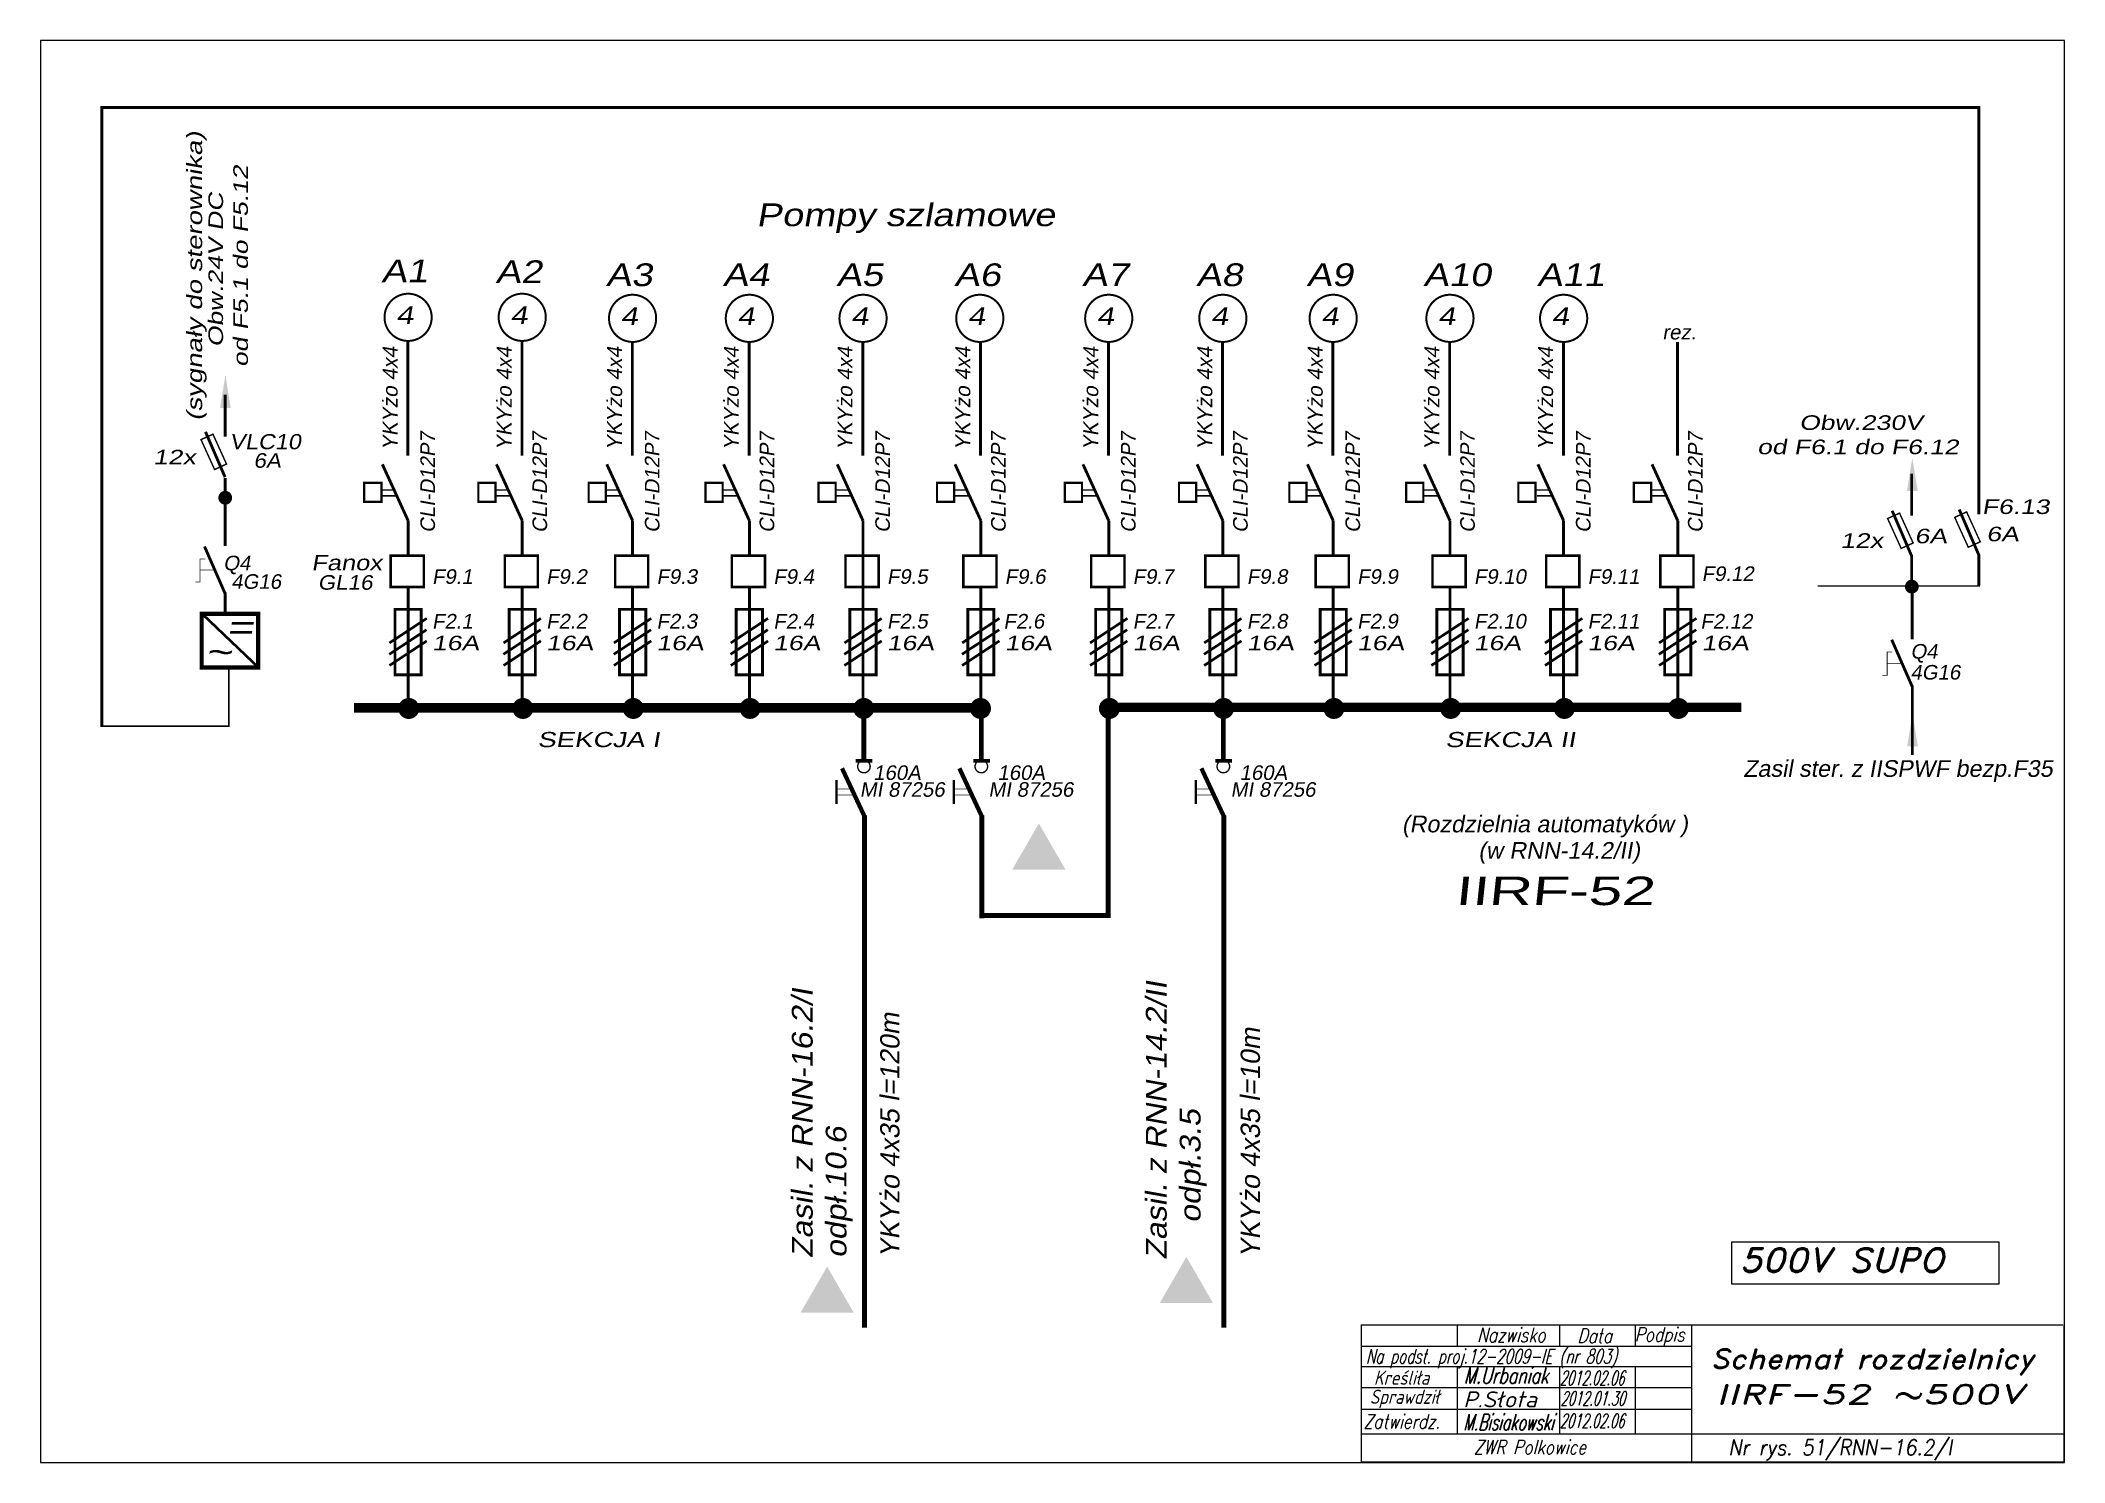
# Model space of a CAD drawing. Header units: millimetres. Extents: x 0 to 420, y 0 to 295.
import ezdxf
from ezdxf.enums import TextEntityAlignment as Align

# ---------------------------------------------------------------- set-up
doc = ezdxf.new("R2010")
doc.units = ezdxf.units.MM
doc.linetypes.add('DASHED2', pattern=[9.525, 6.35, -3.175])
for name, color, linetype in [('1', 7, 'Continuous'), ('Ideowy', 7, 'Continuous'), ('LINIE', 7, 'Continuous'), ('Maszyna pole 1', 2, 'Continuous')]:
    doc.layers.add(name, color=color, linetype=linetype)
doc.styles.add('opisy', font='ARIAL.TTF', dxfattribs={"width": 1.2, "oblique": 10, "height": 3})
doc.styles.add('opisy2', font='ARIAL.TTF', dxfattribs={"width": 1.2, "oblique": 10, "height": 3})
doc.styles.add('ROMAND', font='romand', dxfattribs={"width": 0.8, "oblique": 15, "height": 5})
doc.styles.add('ROMANS', font='romans', dxfattribs={"width": 0.8, "oblique": 15, "height": 3})
doc.styles.add('SANSSERIF', font='sas_____.pfb', dxfattribs={"width": 1.1, "oblique": 10, "height": 12})
doc.styles.add('styl1', font='ARIAL.TTF', dxfattribs={"oblique": 10, "height": 1})

msp = doc.modelspace()

# ---------------------------------------------------------------- hatches: boundary and pattern name
at = {"lineweight": 30}
for points in [[(201.65, 123.01), (212.69, 123.01), (207.17, 132.57)], [(232.26, 33.09), (243.3, 33.09), (237.78, 42.65)], [(157.72, 31.08), (168.76, 31.08), (163.24, 40.64)]]:
    msp.add_hatch(color=2, dxfattribs=at).paths.add_polyline_path(points)

# ---------------------------------------------------------------- linework, layer by layer
at = {"color": 7, "lineweight": 25}
for p, q in [((274.03, 28.58), (419.65, 28.58)), ((315.23, 28.58), (315.23, 24.15)), ((330.89, 28.58), (330.89, 24.15)), ((274.03, 24.15), (342.53, 24.15)), ((274.03, 19.91), (342.63, 19.91)), ((315.23, 19.91), (315.23, 5.91)), ((330.89, 19.91), (330.89, 5.91)), ((274.03, 15.56), (342.53, 15.56)), ((280.52, 5.91), (280.52, 5.91)), ((280.52, 5.91), (280.52, 5.91))]:
    msp.add_line(p, q, dxfattribs=at)
msp.add_lwpolyline([(0, 0), (420, 0), (420, 295), (0, 295)], close=True)
at = {"color": 7}
for points, const_width in [([(402.2, 281.4), (402.2, 281.4), (402.2, 281.4), (402.2, 196.7)], 0.605), ([(12.72, 152.62), (12.72, 281.09), (402.52, 281.09), (402.52, 281.09)], 0.605), ([(76.23, 232.67), (76.23, 208.86)], 0.605), ([(99.91, 232.67), (99.91, 208.86)], 0.605), ([(122.81, 232.46), (122.81, 208.86)], 0.605), ([(147.04, 232.46), (147.04, 208.86)], 0.605), ([(170.62, 232.46), (170.62, 208.86)], 0.605), ([(195.07, 232.46), (195.07, 208.86)], 0.605), ([(221.61, 232.46), (221.61, 208.86)], 0.605), ([(245.29, 232.46), (245.29, 208.86)], 0.605), ([(268.19, 232.46), (268.19, 208.86)], 0.605), ([(292.42, 232.46), (292.42, 208.86)], 0.605), ([(316.01, 232.46), (316.01, 208.86)], 0.605), ([(339.69, 232.46), (339.69, 208.86)], 0.605), ([(38.3, 221.51), (38.3, 221.51), (38.3, 221.51), (38.3, 212.82)], 0.605), ([(36.12, 206), (38.6, 207.13), (35.79, 213.32), (33.31, 212.2), (36.19, 205.87)], 0.302), ([(34.24, 213.82), (38.3, 204.42)], 0.605), ([(70.94, 207.08), (76.29, 195.38)], 0.605), ([(94.62, 207.08), (99.97, 195.38)], 0.605), ([(117.52, 207.08), (122.87, 195.38)], 0.605), ([(141.75, 207.08), (147.1, 195.38)], 0.605), ([(165.34, 207.08), (170.68, 195.38)], 0.605), ([(189.78, 207.08), (195.13, 195.38)], 0.605), ([(216.32, 207.08), (221.67, 195.38)], 0.605), ([(240, 207.08), (245.35, 195.38)], 0.605), ([(262.9, 207.08), (268.25, 195.38)], 0.605), ([(287.14, 207.08), (292.48, 195.38)], 0.605), ([(310.72, 207.08), (316.06, 195.38)], 0.605), ([(334.4, 207.08), (339.74, 195.38)], 0.605), ([(38.3, 204.27), (38.3, 204.27), (38.3, 204.27), (38.3, 200.67)], 0.605), ([(70.52, 201.77), (73.67, 201.77)], 0.302), ([(94.2, 201.77), (97.35, 201.77)], 0.302), ([(117.1, 201.77), (120.25, 201.77)], 0.302), ([(141.33, 201.77), (144.48, 201.77)], 0.302), ([(164.92, 201.77), (168.07, 201.77)], 0.302), ([(189.36, 201.77), (192.51, 201.77)], 0.302), ([(215.9, 201.77), (219.05, 201.77)], 0.302), ([(239.58, 201.77), (242.73, 201.77)], 0.302), ([(262.48, 201.77), (265.63, 201.77)], 0.302), ([(286.72, 201.77), (289.86, 201.77)], 0.302), ([(310.3, 201.77), (313.45, 201.77)], 0.302), ([(333.98, 201.77), (337.13, 201.77)], 0.302), ([(388.28, 205.14), (388.28, 205.14), (388.28, 205.14), (388.28, 196.45)], 0.605), ([(38.31, 200.98), (38.31, 200.98), (38.31, 200.98), (38.31, 190.12)], 0.605), ([(70.75, 200.54), (73.9, 200.54)], 0.302), ([(94.43, 200.54), (97.58, 200.54)], 0.302), ([(117.33, 200.54), (120.48, 200.54)], 0.302), ([(141.56, 200.54), (144.71, 200.54)], 0.302), ([(165.14, 200.54), (168.29, 200.54)], 0.302), ([(189.59, 200.54), (192.74, 200.54)], 0.302), ([(216.13, 200.54), (219.28, 200.54)], 0.302), ([(239.81, 200.54), (242.96, 200.54)], 0.302), ([(262.71, 200.54), (265.86, 200.54)], 0.302), ([(286.94, 200.54), (290.09, 200.54)], 0.302), ([(310.53, 200.54), (313.67, 200.54)], 0.302), ([(334.21, 200.54), (337.35, 200.54)], 0.302), ([(384.23, 197.45), (388.28, 188.05)], 0.605), ([(398.15, 197.7), (402.2, 188.3)], 0.605), ([(76.29, 195.38), (76.29, 195.38), (76.29, 195.38), (76.29, 188.13)], 0.605), ([(99.97, 195.38), (99.97, 195.38), (99.97, 195.38), (99.97, 188.13)], 0.605), ([(122.87, 195.38), (122.87, 195.38), (122.87, 195.38), (122.87, 188.13)], 0.605), ([(147.1, 195.38), (147.1, 195.38), (147.1, 195.38), (147.1, 188.13)], 0.605), ([(170.68, 195.38), (170.68, 195.38), (170.68, 195.38), (170.68, 154.67)], 0.605), ([(195.13, 195.38), (195.13, 195.38), (195.13, 195.38), (195.13, 188.13)], 0.605), ([(221.67, 195.38), (221.67, 195.38), (221.67, 195.38), (221.67, 188.13)], 0.605), ([(245.35, 195.38), (245.35, 195.38), (245.35, 195.38), (245.35, 188.13)], 0.605), ([(268.25, 195.38), (268.25, 195.38), (268.25, 195.38), (268.25, 188.13)], 0.605), ([(292.48, 195.38), (292.48, 195.38), (292.48, 195.38), (292.48, 188.13)], 0.605), ([(316.06, 195.38), (316.06, 195.38), (316.06, 195.38), (316.06, 188.13)], 0.605), ([(339.74, 195.38), (339.74, 195.38), (339.74, 195.38), (339.74, 188.13)], 0.605), ([(386.11, 189.63), (388.58, 190.76), (385.77, 196.95), (383.29, 195.83), (386.17, 189.49)], 0.302), ([(400.03, 189.88), (402.51, 191), (399.69, 197.2), (397.22, 196.07), (400.09, 189.74)], 0.302), ([(34.04, 190.03), (38.31, 180.27)], 0.605), ([(33.11, 187.46), (33.11, 182.64), (32.12, 182.64)], 0.157), ([(33.03, 187.45), (34.19, 187.45)], 0.157), ([(33.11, 185.13), (35.92, 185.13)], 0.157), ([(388.28, 188.17), (388.28, 188.17), (388.28, 188.17), (388.28, 182.23)], 0.605), ([(402.2, 188.4), (402.2, 188.4), (402.2, 188.4), (402.2, 181.92)], 0.605), ([(38.32, 180.5), (38.32, 180.5), (38.32, 180.5), (38.32, 175.98)], 0.605), ([(76.29, 181.62), (76.29, 154.67)], 0.605), ([(99.97, 181.62), (99.97, 154.67)], 0.605), ([(122.87, 181.62), (122.87, 154.67)], 0.605), ([(147.1, 181.62), (147.1, 154.67)], 0.605), ([(195.13, 181.62), (195.13, 154.67)], 0.605), ([(221.67, 181.62), (221.67, 154.67)], 0.605), ([(245.35, 181.62), (245.35, 154.67)], 0.605), ([(268.25, 181.62), (268.25, 154.67)], 0.605), ([(292.48, 181.62), (292.48, 154.67)], 0.605), ([(316.06, 181.62), (316.06, 154.67)], 0.605), ([(339.74, 181.62), (339.74, 154.67)], 0.605), ([(402.46, 181.82), (368.78, 181.82)], 0.315), ([(388.41, 181.65), (388.41, 181.65), (388.41, 181.65), (388.41, 170.79)], 0.605), ([(33.38, 176.22), (45.2, 164.95)], 0.537), ([(73.57, 163.38), (79.01, 163.38), (79.01, 176.99), (73.57, 176.99), (73.57, 163.08)], 0.605), ([(97.24, 163.38), (102.69, 163.38), (102.69, 176.99), (97.24, 176.99), (97.24, 163.08)], 0.605), ([(120.14, 163.38), (125.59, 163.38), (125.59, 176.99), (120.14, 176.99), (120.14, 163.08)], 0.605), ([(144.38, 163.38), (149.82, 163.38), (149.82, 176.99), (144.38, 176.99), (144.38, 163.08)], 0.605), ([(167.96, 163.38), (173.41, 163.38), (173.41, 176.99), (167.96, 176.99), (167.96, 163.08)], 0.605), ([(192.41, 163.38), (197.85, 163.38), (197.85, 176.99), (192.41, 176.99), (192.41, 163.08)], 0.605), ([(218.95, 163.38), (224.39, 163.38), (224.39, 176.99), (218.95, 176.99), (218.95, 163.08)], 0.605), ([(242.63, 163.38), (248.07, 163.38), (248.07, 176.99), (242.63, 176.99), (242.63, 163.08)], 0.605), ([(265.53, 163.38), (270.97, 163.38), (270.97, 176.99), (265.53, 176.99), (265.53, 163.08)], 0.605), ([(289.76, 163.38), (295.2, 163.38), (295.2, 176.99), (289.76, 176.99), (289.76, 163.08)], 0.605), ([(313.34, 163.38), (318.79, 163.38), (318.79, 176.99), (313.34, 176.99), (313.34, 163.08)], 0.605), ([(337.02, 163.38), (342.47, 163.38), (342.47, 176.99), (337.02, 176.99), (337.02, 163.08)], 0.605), ([(80.12, 172.76), (80.12, 172.76), (72.37, 167.66)], 0.544), ([(80.16, 175.12), (80.16, 175.12), (72.41, 170.02)], 0.544), ([(103.8, 172.76), (103.8, 172.76), (96.05, 167.66)], 0.544), ([(103.84, 175.12), (103.84, 175.12), (96.09, 170.02)], 0.544), ([(126.7, 172.76), (126.7, 172.76), (118.95, 167.66)], 0.544), ([(126.74, 175.12), (126.74, 175.12), (118.99, 170.02)], 0.544), ([(150.93, 172.76), (150.93, 172.76), (143.18, 167.66)], 0.544), ([(150.98, 175.12), (150.98, 175.12), (143.23, 170.02)], 0.544), ([(174.52, 172.76), (174.52, 172.76), (166.77, 167.66)], 0.544), ([(174.56, 175.12), (174.56, 175.12), (166.81, 170.02)], 0.544), ([(198.96, 172.76), (198.96, 172.76), (191.21, 167.66)], 0.544), ([(199, 175.12), (199, 175.12), (191.25, 170.02)], 0.544), ([(225.5, 172.76), (225.5, 172.76), (217.75, 167.66)], 0.544), ([(225.55, 175.12), (225.55, 175.12), (217.8, 170.02)], 0.544), ([(249.18, 172.76), (249.18, 172.76), (241.43, 167.66)], 0.544), ([(249.22, 175.12), (249.22, 175.12), (241.47, 170.02)], 0.544), ([(272.08, 172.76), (272.08, 172.76), (264.33, 167.66)], 0.544), ([(272.12, 175.12), (272.12, 175.12), (264.37, 170.02)], 0.544), ([(296.31, 172.76), (296.31, 172.76), (288.56, 167.66)], 0.544), ([(296.36, 175.12), (296.36, 175.12), (288.61, 170.02)], 0.544), ([(319.9, 172.76), (319.9, 172.76), (312.15, 167.66)], 0.544), ([(319.94, 175.12), (319.94, 175.12), (312.19, 170.02)], 0.544), ([(343.58, 172.76), (343.58, 172.76), (335.83, 167.66)], 0.544), ([(343.62, 175.12), (343.62, 175.12), (335.87, 170.02)], 0.544), ([(80.16, 170.44), (80.16, 170.44), (72.41, 165.34)], 0.544), ([(103.84, 170.44), (103.84, 170.44), (96.09, 165.34)], 0.544), ([(126.74, 170.44), (126.74, 170.44), (118.99, 165.34)], 0.544), ([(150.98, 170.44), (150.98, 170.44), (143.23, 165.34)], 0.544), ([(174.56, 170.44), (174.56, 170.44), (166.81, 165.34)], 0.544), ([(199, 170.44), (199, 170.44), (191.25, 165.34)], 0.544), ([(225.55, 170.44), (225.55, 170.44), (217.8, 165.34)], 0.544), ([(249.22, 170.44), (249.22, 170.44), (241.47, 165.34)], 0.544), ([(272.12, 170.44), (272.12, 170.44), (264.37, 165.34)], 0.544), ([(296.36, 170.44), (296.36, 170.44), (288.61, 165.34)], 0.544), ([(319.94, 170.44), (319.94, 170.44), (312.19, 165.34)], 0.544), ([(343.62, 170.44), (343.62, 170.44), (335.87, 165.34)], 0.544), ([(383.2, 168.13), (383.2, 163.31), (382.22, 163.31)], 0.157), ([(383.12, 168.12), (384.28, 168.12)], 0.157), ([(384.14, 170.7), (388.41, 160.94)], 0.605), ([(39.08, 164.49), (39.08, 152.59)], 0.315), ([(383.2, 165.8), (386.02, 165.8)], 0.157), ([(388.42, 161.17), (388.42, 161.17), (388.42, 161.17), (388.42, 146.79)], 0.605), ([(12.41, 152.75), (39.24, 152.75)], 0.315)]:
    msp.add_lwpolyline(points, dxfattribs=dict(at, const_width=const_width))
at = {"color": 7, "lineweight": 30, "const_width": 0.415}
for points in [[(81.18, 237.57, -1), (71.39, 237.57, -1)], [(104.86, 237.57, -1), (95.07, 237.57, -1)], [(127.76, 237.36, -1), (117.97, 237.36, -1)], [(151.99, 237.36, -1), (142.2, 237.36, -1)], [(175.58, 237.36, -1), (165.79, 237.36, -1)], [(199.81, 237.36, -1), (190.02, 237.36, -1)], [(226.56, 237.36, -1), (216.77, 237.36, -1)], [(250.24, 237.36, -1), (240.45, 237.36, -1)], [(273.14, 237.36, -1), (263.35, 237.36, -1)], [(297.37, 237.36, -1), (287.58, 237.36, -1)], [(320.96, 237.36, -1), (311.17, 237.36, -1)]]:
    msp.add_lwpolyline(points, format="xyb", close=True, dxfattribs=at)
at = {"color": 7, "const_width": 0.454}
for points in [[(70.75, 203.24), (70.75, 199.28), (67.18, 199.28), (67.18, 203.24)], [(94.43, 203.24), (94.43, 199.28), (90.86, 199.28), (90.86, 203.24)], [(117.33, 203.24), (117.33, 199.28), (113.76, 199.28), (113.76, 203.24)], [(141.56, 203.24), (141.56, 199.28), (137.99, 199.28), (137.99, 203.24)], [(165.01, 203.24), (165.01, 199.28), (161.44, 199.28), (161.44, 203.24)], [(189.59, 203.24), (189.59, 199.28), (186.02, 199.28), (186.02, 203.24)], [(216.13, 203.24), (216.13, 199.28), (212.56, 199.28), (212.56, 203.24)], [(239.81, 203.24), (239.81, 199.28), (236.24, 199.28), (236.24, 203.24)], [(262.71, 203.24), (262.71, 199.28), (259.14, 199.28), (259.14, 203.24)], [(286.94, 203.24), (286.94, 199.28), (283.37, 199.28), (283.37, 203.24)], [(310.22, 203.24), (310.22, 199.28), (306.65, 199.28), (306.65, 203.24)], [(334.21, 203.24), (334.21, 199.28), (330.64, 199.28), (330.64, 203.24)]]:
    msp.add_lwpolyline(points, close=True, dxfattribs=at)
at = {"linetype": 'DASHED2', "const_width": 0.102}
for points in [[(165.41, 139.73), (168.51, 139.73)], [(189.77, 139.73), (192.87, 139.73)], [(239.98, 139.73), (243.09, 139.73)], [(165.41, 138.49), (169.22, 138.49)], [(189.77, 138.49), (193.58, 138.49)], [(239.98, 138.49), (243.79, 138.49)]]:
    msp.add_lwpolyline(points, dxfattribs=at)
at = {"lineweight": 25}
msp.add_lwpolyline([(350.94, 45.75), (406.39, 45.75), (406.39, 36.99), (350.94, 36.99)], close=True, dxfattribs=at)
at = {"color": 7, "lineweight": 30}
for points in [[(39.49, 218.74), (38.38, 225.63), (37.26, 218.74)], [(389.54, 201.51), (388.42, 208.4), (387.31, 201.51)], [(389.57, 148.55), (388.46, 155.44), (387.34, 148.55)]]:
    msp.add_solid(points, dxfattribs=at)
at = {"layer": '1'}
for points, const_width in [([(72.66, 188.13), (79.54, 188.13), (79.54, 181.62), (72.66, 181.62)], 0.51), ([(96.34, 188.13), (103.22, 188.13), (103.22, 181.62), (96.34, 181.62)], 0.51), ([(119.24, 188.13), (126.12, 188.13), (126.12, 181.62), (119.24, 181.62)], 0.51), ([(143.48, 188.13), (150.35, 188.13), (150.35, 181.62), (143.48, 181.62)], 0.51), ([(167.06, 188.13), (173.93, 188.13), (173.93, 181.62), (167.06, 181.62)], 0.51), ([(191.5, 188.13), (198.38, 188.13), (198.38, 181.62), (191.5, 181.62)], 0.51), ([(218.04, 188.13), (224.92, 188.13), (224.92, 181.62), (218.04, 181.62)], 0.51), ([(241.72, 188.13), (248.6, 188.13), (248.6, 181.62), (241.72, 181.62)], 0.51), ([(264.62, 188.13), (271.5, 188.13), (271.5, 181.62), (264.62, 181.62)], 0.51), ([(288.86, 188.13), (295.73, 188.13), (295.73, 181.62), (288.86, 181.62)], 0.51), ([(312.44, 188.13), (319.32, 188.13), (319.32, 181.62), (312.44, 181.62)], 0.51), ([(336.12, 188.13), (342.99, 188.13), (342.99, 181.62), (336.12, 181.62)], 0.51), ([(33.44, 176.06), (45.17, 176.06), (45.17, 164.94), (33.44, 164.94)], 0.87)]:
    msp.add_lwpolyline(points, close=True, dxfattribs=dict(at, const_width=const_width))
at = {"layer": '1', "const_width": 1.03}
msp.add_lwpolyline([(221.56, 157.32), (221.56, 113.46), (195.43, 113.46)], dxfattribs=at)
at = {"layer": 'Ideowy', "color": 7, "lineweight": 25}
for points, const_width in [([(37.55, 200.13, 1), (39.12, 200.13, 1)], 1.29), ([(387.53, 181.7, 1), (389.1, 181.7, 1)], 1.29), ([(75.23, 156.43, 1), (77.62, 156.43, 1)], 1.96), ([(98.91, 156.43, 1), (101.3, 156.43, 1)], 1.96), ([(121.81, 156.43, 1), (124.2, 156.43, 1)], 1.96), ([(146.05, 156.43, 1), (148.44, 156.43, 1)], 1.96), ([(169.63, 156.43, 1), (172.02, 156.43, 1)], 1.96), ([(193.86, 156.43, 1), (196.25, 156.43, 1)], 1.96), ([(220.61, 156.43, 1), (223.01, 156.43, 1)], 1.96), ([(244.29, 156.43, 1), (246.69, 156.43, 1)], 1.96), ([(267.19, 156.43, 1), (269.59, 156.43, 1)], 1.96), ([(291.43, 156.43, 1), (293.82, 156.43, 1)], 1.96), ([(315.01, 156.43, 1), (317.4, 156.43, 1)], 1.96), ([(338.69, 156.43, 1), (341.08, 156.43, 1)], 1.96), ([(170.87, 143.09, 1), (170.87, 145.69, 1)], 0.289), ([(195.23, 143.09, 1), (195.23, 145.69, 1)], 0.289), ([(245.45, 143.09, 1), (245.45, 145.69, 1)], 0.289)]:
    msp.add_lwpolyline(points, format="xyb", close=True, dxfattribs=dict(at, const_width=const_width))
for points, const_width in [([(65.05, 156.56), (195.28, 156.56)], 1.94), ([(170.87, 156.14), (170.87, 145.58)], 1.03), ([(195.23, 157.52), (195.23, 145.58)], 1.03), ([(221.17, 156.64), (352.97, 156.64)], 1.94), ([(245.45, 157.52), (245.45, 145.58)], 1.03), ([(171.03, 133.94), (166.33, 144.01)], 0.896), ([(169.19, 145.58), (172.64, 145.58)], 0.768), ([(195.38, 133.94), (190.68, 144.01)], 0.896), ([(193.55, 145.58), (197, 145.58)], 0.768), ([(245.6, 133.94), (240.9, 144.01)], 0.896), ([(243.77, 145.58), (247.22, 145.58)], 0.768), ([(165.16, 141.61), (165.16, 136.61)], 0.484), ([(189.52, 141.61), (189.52, 136.61)], 0.484), ([(239.73, 141.61), (239.73, 136.61)], 0.484), ([(170.97, 134.26), (170.97, 27.97)], 1.03), ([(195.31, 134.26), (195.31, 112.9)], 1.03), ([(245.53, 134.26), (245.53, 27.97)], 1.03)]:
    msp.add_lwpolyline(points, dxfattribs=dict(at, const_width=const_width))
at = {"layer": 'LINIE', "color": 7, "lineweight": 25}
for p, q in [((274.03, 28.58), (274.03, 0.09)), ((293.94, 28.58), (293.94, 24.15)), ((342.58, 28.58), (342.58, 0.09)), ((419.86, 28.58), (419.86, 0.09)), ((293.94, 19.91), (293.94, 5.91)), ((274.03, 11.1), (342.58, 11.1)), ((419.86, 5.91), (274.03, 5.91)), ((280.51, 5.91), (280.51, 5.91)), ((419.86, 0.09), (274.03, 0.09))]:
    msp.add_line(p, q, dxfattribs=at)

# ---------------------------------------------------------------- texts
at = {"color": 7, "style": 'styl1', "oblique": 10, "width": 1.3}
for s, height, p in [('(sygnały do sterownika)', 3.146, (33.54, 216.11)), ('od F5.1 do F5.12', 3.0243, (43.04, 227.26)), ('Obw.24V DC', 3.024, (37.88, 231.41))]:
    msp.add_text(s, height=height, rotation=90, dxfattribs=at).set_placement(p)
at = {"color": 7, "oblique": 10}
for s, height, style, width, p in [('Pompy szlamowe', 4.719, 'opisy', 1.2, (148.53, 256.48)), ('A1', 4.719, 'opisy', 1.2, (70.72, 244.84)), ('A2', 4.719, 'opisy', 1.2, (94.4, 244.67)), ('A3', 4.719, 'opisy', 1.2, (117.3, 244.04)), ('A4', 4.719, 'opisy', 1.2, (141.54, 244.04)), ('A5', 4.719, 'opisy', 1.2, (165.12, 244.04)), ('A6', 4.719, 'opisy', 1.2, (189.57, 244.04)), ('A7', 4.719, 'opisy', 1.2, (216.11, 244.04)), ('A8', 4.719, 'opisy', 1.2, (239.78, 244.04)), ('A9', 4.719, 'opisy', 1.2, (262.69, 244.04)), ('A10', 4.719, 'opisy', 1.2, (286.92, 244.04)), ('A11', 4.719, 'opisy', 1.2, (310.5, 244.04)), ('Obw.230V', 3.024, 'styl1', 1.3, (364.95, 214.22)), ('12x', 3.024, 'styl1', 1.3, (23.37, 207.06)), ('VLC10', 3.146, 'styl1', 1.1, (39.23, 210.2)), ('od F6.1 do F6.12', 3.0243, 'styl1', 1.3, (356.22, 209.18)), ('6A', 3.024, 'styl1', 1.1, (44.19, 206.36)), ('F6.13', 3.024, 'styl1', 1.3, (402.86, 196.77)), ('6A', 3.024, 'styl1', 1.3, (388.89, 190.69)), ('6A', 3.024, 'styl1', 1.3, (403.78, 191.11)), ('12x', 3.024, 'styl1', 1.3, (373.48, 189.75)), ('Fanox', 3.146, 'opisy', 1.2, (56.21, 185.09)), ('GL16', 3.024, 'styl1', 1.1, (57.53, 181.06)), ('=', 5.16, 'styl1', 1.3, (38.63, 170.71)), ('~', 5.16, 'styl1', 1.3, (34.23, 165.63)), ('16A', 3.024, 'styl1', 1.3, (81.25, 168.5)), ('16A', 3.024, 'styl1', 1.3, (104.92, 168.5)), ('16A', 3.024, 'styl1', 1.3, (127.82, 168.5)), ('16A', 3.024, 'styl1', 1.3, (152.06, 168.5)), ('16A', 3.024, 'styl1', 1.3, (175.64, 168.5)), ('16A', 3.024, 'styl1', 1.3, (200.09, 168.5)), ('16A', 3.024, 'styl1', 1.3, (226.63, 168.5)), ('16A', 3.024, 'styl1', 1.3, (250.31, 168.5)), ('16A', 3.024, 'styl1', 1.3, (273.21, 168.5)), ('16A', 3.024, 'styl1', 1.3, (297.44, 168.5)), ('16A', 3.024, 'styl1', 1.3, (321.02, 168.5)), ('16A', 3.024, 'styl1', 1.3, (344.7, 168.5)), (' Nr rys. 51/RNN-16.2/I', 3.2, 'ROMANS', 0.9, (348.32, 1.54))]:
    msp.add_text(s, height=height, dxfattribs=dict(at, style=style, width=width)).set_placement(p)
at = {"color": 7, "lineweight": 30}
for s, height, style, oblique, width, p in [('4', 3.63, 'opisy2', 10, 1.28, (73.79, 236.22)), ('4', 3.63, 'opisy2', 10, 1.28, (97.47, 236.22)), ('4', 3.63, 'opisy2', 10, 1.28, (120.37, 236.01)), ('4', 3.63, 'opisy2', 10, 1.28, (144.6, 236.01)), ('4', 3.63, 'opisy2', 10, 1.28, (168.19, 236.01)), ('4', 3.63, 'opisy2', 10, 1.28, (192.42, 236.01)), ('4', 3.63, 'opisy2', 10, 1.28, (219.17, 236.01)), ('4', 3.63, 'opisy2', 10, 1.28, (242.85, 236.01)), ('4', 3.63, 'opisy2', 10, 1.28, (265.75, 236.01)), ('4', 3.63, 'opisy2', 10, 1.28, (289.99, 236.01)), ('4', 3.63, 'opisy2', 10, 1.28, (313.57, 236.01)), ('IIRF-52', 5.922, 'SANSSERIF', 6, 1.5, (293.51, 115.63))]:
    msp.add_text(s, height=height, dxfattribs=dict(at, style=style, oblique=oblique, width=width)).set_placement(p)
at = {"color": 7, "style": 'styl1', "oblique": 10}
for s, height, p in [('rez.', 3.024, (336.54, 232.98)), ('Q4', 3.024, (37.92, 185.09)), ('F9.1', 3.024, (81.25, 182.28)), ('F9.2', 3.024, (104.92, 182.28)), ('F9.3', 3.024, (127.82, 182.28)), ('F9.4', 3.024, (152.06, 182.28)), ('F9.5', 3.024, (175.64, 182.28)), ('F9.6', 3.024, (200.09, 182.28)), ('F9.7', 3.024, (226.63, 182.28)), ('F9.8', 3.024, (250.31, 182.28)), ('F9.9', 3.024, (273.21, 182.28)), ('F9.10', 3.024, (297.44, 182.28)), ('F9.11', 3.024, (321.02, 182.28)), ('F9.12', 3.024, (344.7, 182.87)), ('4G16', 3.024, (39.58, 181.25)), ('F2.1', 3.024, (81.25, 173.01)), ('F2.2', 3.024, (104.92, 173.01)), ('F2.3', 3.024, (127.82, 173.01)), ('F2.4', 3.024, (152.06, 173.01)), ('F2.5', 3.024, (175.64, 173.01)), ('F2.6', 3.024, (199.81, 173.01)), ('F2.7', 3.024, (226.63, 173.01)), ('F2.8', 3.024, (250.31, 173.01)), ('F2.9', 3.024, (273.21, 173.01)), ('F2.10', 3.024, (297.44, 173.01)), ('F2.11', 3.024, (321.02, 173.01)), ('F2.12', 3.024, (344.43, 173.01)), ('Q4', 3.024, (388.02, 166.77)), ('4G16', 3.024, (388.02, 162.42)), ('Zasil ster. z IISPWF bezp.F35', 3.4606, (353.33, 142.24))]:
    msp.add_text(s, height=height, dxfattribs=at).set_placement(p)
for p in [(81.86, 192.85), (105.12, 192.85), (128.44, 192.85), (152.25, 192.85), (176.26, 192.85), (200.28, 192.85), (227.24, 192.85), (250.5, 192.85), (273.82, 192.85), (297.63, 192.85), (321.64, 192.85), (344.89, 192.85)]:
    msp.add_text('CLI-D12P7', height=3.024, rotation=90, dxfattribs=at).set_placement(p)
at = {"color": 7, "lineweight": 35, "style": 'styl1', "oblique": 10}
for s, p in [('(Rozdzielnia automatyków )', (282.48, 130.73)), ('(w RNN-14.2/II)', (298.34, 125.25))]:
    msp.add_text(s, height=3.4606, dxfattribs=at).set_placement(p)
at = {"color": 7, "lineweight": 30, "style": 'opisy2', "oblique": 10, "width": 1.1}
for s, height, p in [('Zasil. z RNN-16.2/I', 4.3089, (160.23, 42.41)), ('Zasil. z RNN-14.2/II ', 4.3089, (233.69, 42.07)), (' odpł.3.5', 4.309, (240.72, 47.86)), ('odpł.10.6', 4.309, (167.25, 42.41))]:
    msp.add_text(s, height=height, rotation=90, dxfattribs=at).set_placement(p)
at = {"color": 7, "lineweight": 25, "oblique": 15}
for s, height, style, width, p in [('500V SUPO', 5, 'ROMAND', 1.1, (352.55, 39.5)), ('Nazwisko', 2.942, 'ROMANS', 0.8, (298.09, 24.99)), ('Data', 2.942, 'ROMANS', 0.8, (318.9, 24.83)), ('Podpis', 2.942, 'ROMANS', 0.8, (330.75, 25.09)), ('Na podst. proj.12-2009-IE (nr 803)', 2.9417, 'ROMANS', 0.7, (274.99, 20.57)), ('Kreśliła', 2.942, 'ROMANS', 0.8, (276.69, 16.12)), ('2012.02.06', 2.942, 'ROMANS', 0.59, (315.26, 16.05)), ('Sprawdził', 2.942, 'ROMANS', 0.8, (275.84, 12.17)), ('2012.01.30', 2.942, 'ROMANS', 0.59, (315.42, 11.82)), ('Zatwierdz.', 2.942, 'ROMANS', 0.8, (274.49, 7.05)), ('2012.02.06', 2.942, 'ROMANS', 0.59, (315.26, 7.17)), ('  ZWR Polkowice', 2.9417, 'ROMANS', 0.8, (294.17, 1.71))]:
    msp.add_text(s, height=height, dxfattribs=dict(at, style=style, width=width)).set_placement(p)
for s, height, style, width, p, p2 in [('Schemat rozdzielnicy', 4, 'ROMAND', 1.02019, (346.55, 19.52), (413.6, 19.52)), ('M.Urbaniak', 3.318, 'ROMANS', 0.659554, (295.39, 16.39), (312.9, 16.39)), ('P.Słota', 3.318, 'ROMANS', 0.895552, (295.24, 11.45), (310.52, 11.45)), ('IIRF-52 ~500V', 4, 'ROMAND', 1.361544, (347.68, 12.14), (411.74, 12.14)), ('M.Bisiakowski', 3.3178, 'ROMANS', 0.582257, (295.24, 6.7), (314.01, 6.7))]:
    msp.add_text(s, height=height, dxfattribs=dict(at, style=style, width=width)).set_placement(p, p2, align=Align.FIT)
at = {"layer": 'Ideowy', "color": 7, "lineweight": 25, "style": 'styl1', "oblique": 10, "width": 1.3}
for s, p in [('SEKCJA I', (103.11, 148.4)), ('SEKCJA II', (291.5, 148.4))]:
    msp.add_text(s, height=3.146, dxfattribs=at).set_placement(p)
at = {"layer": 'Ideowy', "color": 7, "lineweight": 25, "style": 'styl1', "oblique": 10}
for s, p in [('160A', (172.79, 141.6)), ('160A', (198.58, 141.6)), ('160A', (248.83, 141.6)), ('MI 87256', (170, 138.11)), ('MI 87256', (196.69, 138.11)), ('MI 87256', (246.95, 138.11))]:
    msp.add_text(s, height=3.024, dxfattribs=at).set_placement(p)
at = {"layer": 'Maszyna pole 1', "color": 7, "style": 'styl1', "oblique": 10}
for s, height, p in [('YKYżo 4x4', 3.102, (74.1, 210.02)), ('YKYżo 4x4', 3.102, (97.78, 210.02)), ('YKYżo 4x4', 3.102, (120.68, 210.02)), ('YKYżo 4x4', 3.102, (144.91, 210.02)), ('YKYżo 4x4', 3.102, (168.49, 210.02)), ('YKYżo 4x4', 3.102, (192.94, 210.02)), ('YKYżo 4x4', 3.102, (219.48, 210.02)), ('YKYżo 4x4', 3.102, (243.16, 210.02)), ('YKYżo 4x4', 3.102, (266.06, 210.02)), ('YKYżo 4x4', 3.102, (290.29, 210.02)), ('YKYżo 4x4', 3.102, (313.87, 210.02)), ('YKYżo 4x35 l=120m', 4, (178.25, 42.51)), ('YKYżo 4x35 l=10m', 4, (253.05, 42.51))]:
    msp.add_text(s, height=height, rotation=90, dxfattribs=at).set_placement(p)

doc.saveas('drawing.dxf')
